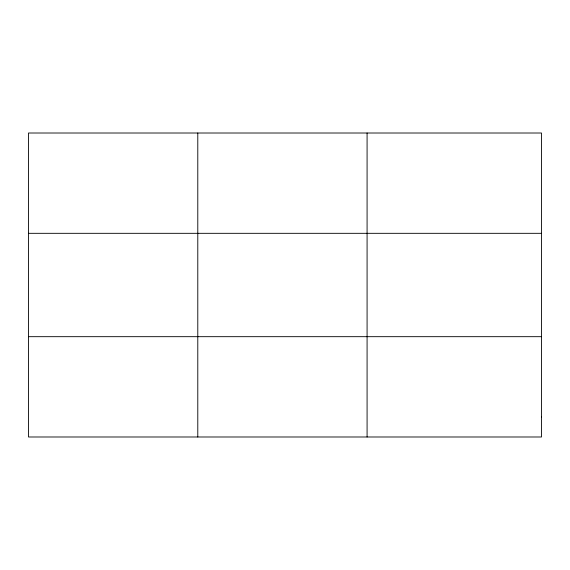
<?xml version="1.0" encoding="UTF-8"?>
<svg xmlns="http://www.w3.org/2000/svg" width="570" height="570" viewBox="0 0 570 570"><rect width="100%" height="100%" fill="white"/><g stroke="black" fill="none" stroke-linecap="round" stroke-linejoin="round"><path stroke-width="0.85" d="M197.79 436.991L197.79 133.01M367.08 436.991L367.08 133.01M28.5 233.322L541.5 233.322M28.5 336.678L541.5 336.678M541.5 416.926L541.5 436.991L28.5 436.991L28.5 133.01L541.5 133.01L541.5 416.926"/></g></svg>
